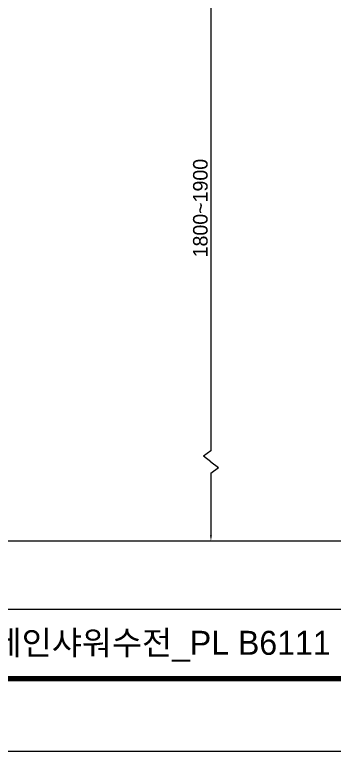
# Model space of a CAD drawing. Extents: x 0 to 3160, y 0 to 2315.
# Drawn here: x 1536 to 1973, y 0 to 1007 of the extents above; entities that cross this region are included whole.
import ezdxf

# ---------------------------------------------------------------- set-up
doc = ezdxf.new("R2010")
doc.units = 0
doc.header["$LTSCALE"] = 10
doc.header["$MEASUREMENT"] = 0
doc.header["$PDMODE"] = 3
doc.header["$PDSIZE"] = -10
doc.layers.get('0').update_dxf_attribs({"linetype": 'CONTINUOUS'})
doc.layers.get('DEFPOINTS').update_dxf_attribs({"linetype": 'CONTINUOUS'})
doc.layers.add('치수선', color=7, linetype='CONTINUOUS', lineweight=20)
doc.styles.add('Daelim Dimension', font='')
doc.styles.get('Daelim Dimension').set_extended_font_data('나눔고딕')
doc.dimstyles.new('DEFAULT', dxfattribs={"dimscale": 2, "dimtxt": 2, "dimasz": 2, "dimexe": 0, "dimexo": 2, "dimgap": 1, "dimtad": 1, "dimdec": 1, "dimzin": 9, "dimdsep": 46, "dimtxsty": 'Daelim Dimension', "dimcen": 0.5, "dimclrd": 252, "dimclre": 252, "dimclrt": 3, "dimadec": 1, "dimazin": 0, "dimtfac": 1, "dimtdec": 1, "dimtix": 1, "dimtmove": 0, "dimatfit": 3, "dimfxl": 1, "dimtolj": 1, "dimtzin": 1, "dimlwd": 9, "dimlwe": 9, "dimarcsym": 0})

# ---------------------------------------------------------------- blocks, each defined once
blk = doc.blocks.new('*D5')
at = {"color": 5, "lineweight": 9, "ltscale": 0.5, "transparency": 16777216}
for p, q in [((1789, 1292.4), (2410.5, 1292.4)), ((2408.5, 521.7), (2408.5, 1284.4)), ((2213.7, 513.7), (2410.5, 513.7))]:
    blk.add_line(p, q, dxfattribs=at)
at = {"color": 5, "ltscale": 0.5, "transparency": 16777216}
for points in [[(2407.1, 1284.4), (2409.8, 1284.4), (2408.5, 1292.4)], [(2407.1, 521.7), (2409.8, 521.7), (2408.5, 513.7)]]:
    blk.add_solid(points, dxfattribs=at)
at = {"layer": 'DEFPOINTS', "color": 0, "ltscale": 0.5, "transparency": 16777216}
for p in [(1785, 1292.4), (2408.5, 1292.4), (2209.7, 513.7)]:
    blk.add_point(p, dxfattribs=at)
at = {"color": 7, "ltscale": 0.5, "transparency": 16777216, "insert": (2392.8, 927.5), "char_height": 20, "attachment_point": 5, "rotation": 90, "style": 'Daelim Dimension'}
blk.add_mtext('\\A1;(1140)', dxfattribs=at)

msp = doc.modelspace()

# ---------------------------------------------------------------- linework, layer by layer
at = {"color": 5, "lineweight": 9, "ltscale": 0.5}
msp.add_line((1804.2, 1073.8), (1804.2, 410.8), dxfattribs=at)
at = {"color": 5, "ltscale": 0.5}
for p, q in [((1804.2, 410.8), (1794, 403.1)), ((1804.2, 395.4), (1794, 403.1)), ((1804.2, 395.4), (1814.4, 387.7)), ((1804.2, 380.1), (1814.4, 387.7)), ((1804.2, 380.1), (1804.2, 295.2))]:
    msp.add_line(p, q, dxfattribs=at)
at = {"color": 5}
msp.add_line((50.8, 194), (2594.9, 194), dxfattribs=at)
at = {"ltscale": 0.5}
msp.add_lwpolyline([(0, 0), (3159.5, 0), (3159.5, 2315), (0, 2315)], close=True, dxfattribs=at)
at = {"color": 5, "linetype": 'ByBlock', "lineweight": 200, "const_width": 7.28}
msp.add_lwpolyline([(50.8, 99.1), (3108.4, 99.1), (3108.4, 2261.3), (50.8, 2261.3)], close=True, dxfattribs=at)
at = {"color": 5, "ltscale": 0.5}
msp.add_solid([(1802.9, 295.2), (1805.5, 295.2), (1804.2, 287.2)], dxfattribs=at)
at = {"layer": '치수선'}
msp.add_line((2174.7, 287.2), (576.3, 287.2), dxfattribs=at)

# ---------------------------------------------------------------- texts
at = {"color": 7, "ltscale": 0.5, "insert": (1789.8, 742.3), "char_height": 20, "attachment_point": 5, "rotation": 90, "style": 'Daelim Dimension'}
msp.add_mtext('\\A1;1800~1900', dxfattribs=at)
at = {"color": 2, "insert": (618, 164.6), "char_height": 32.792, "width": 1690.827, "attachment_point": 1, "style": 'Daelim Dimension'}
msp.add_mtext('{\\fPretendard Variable SemiBold|b0|i0|c129|p2;대림바스(주)} 레인샤워_RAINSHOWER_수납형레인샤워수전_PL B6111', dxfattribs=at)

# ---------------------------------------------------------------- dimensions: what is measured, and where the dimension line sits
at = {"color": 5, "ltscale": 0.5}
dim = msp.add_linear_dim(base=(2408.5, 1292.4), p1=(2209.7, 513.7), p2=(1785, 1292.4), angle=90, text='(1140)', dimstyle='DEFAULT', override={"dimtxt": 10, "dimasz": 4, "dimexe": 1, "dimdec": 0, "dimclrd": 5, "dimclre": 5, "dimclrt": 7}, dxfattribs=at)
dim.commit()
dim.dimension.update_dxf_attribs({"geometry": '*D5', "text_midpoint": (2408.5, 927.5), "dimtype": 160})

doc.saveas('drawing.dxf')
